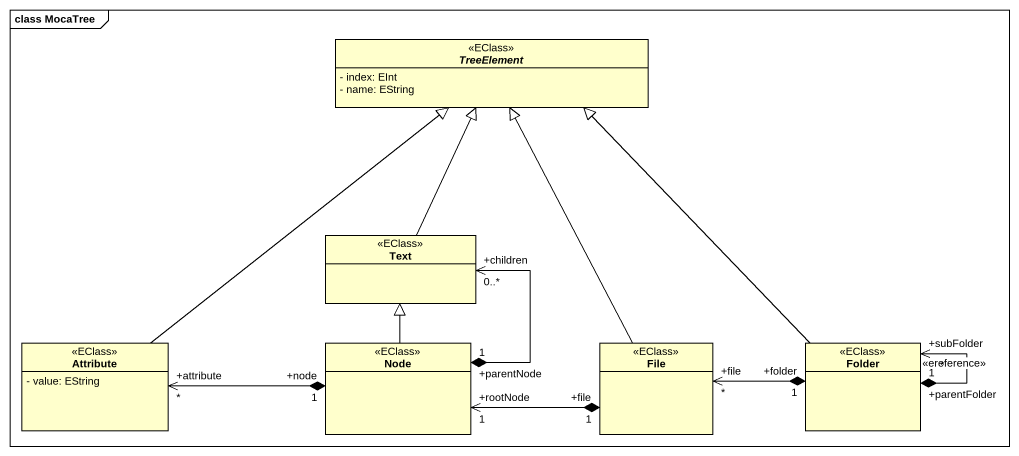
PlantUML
@startuml
mainframe class MocaTree
hide circle
hide empty members
skinparam classAttributeIconSize 0
abstract class TreeElement <<EClass>> {
  - index: EInt
  - name: EString
}
class Text <<EClass>>
class Attribute <<EClass>> {
  - value: EString
}
class "Node" as Node_ <<EClass>>
class "File" as File_ <<EClass>>
class "Folder" as Folder_ <<EClass>>
Text -up-|> TreeElement
Attribute -up-|> TreeElement
Node_ "+parentNode\n1" *-up-> "+children\n0..*" Text
Node_ -up-|> Text
Node_ "+node\n1" *-left-> "+attribute\n*" Attribute
File_ -up-|> TreeElement
File_ "+file\n1" *-left-> "+rootNode\n1" Node_
Folder_ -up-|> TreeElement
Folder_ "+folder\n1" *-left-> "+file\n*" File_
Folder_ "+parentFolder\n1" *--> "+subFolder\n*" Folder_ : <<ereference>>
@enduml
